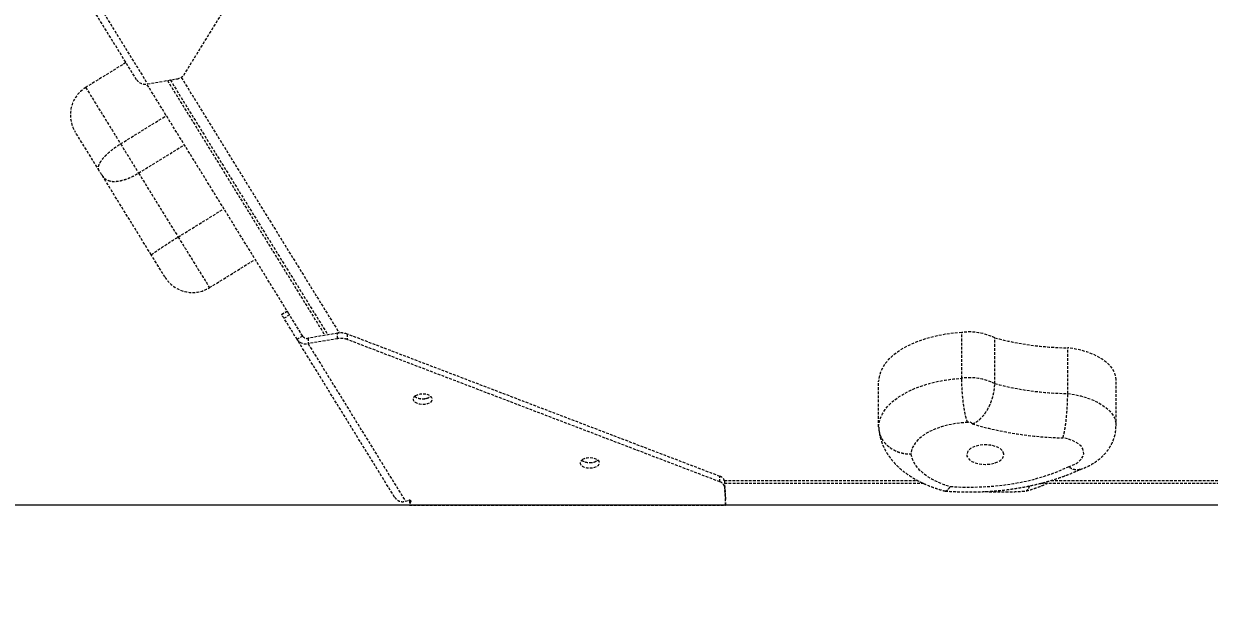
# Model space of a CAD drawing. Header units: millimetres. Extents: x -3160 to 2441, y -2789 to 2239.
# Drawn here: x -303 to 248, y -721 to -447 of the extents above; entities that cross this region are included whole.
import ezdxf

# ---------------------------------------------------------------- set-up
doc = ezdxf.new("R2010")
doc.units = ezdxf.units.MM
doc.linetypes.add('HIDDEN', pattern=[1.905, 1.27, -0.635])
for name, color, linetype in [('DIKOM_ОБЪЕКТ', 7, 'Continuous'), ('DIKOM_РАЗМЕР_ЗОНА', 7, 'Continuous'), ('DIKOM_РАЗМЕР_ОБЪЕКТА', 7, 'Continuous')]:
    doc.layers.add(name, color=color, linetype=linetype)
doc.styles.add('style1', font='arialbd.ttf', dxfattribs={"width": 0.8})
doc.dimstyles.new('1-50', dxfattribs={"dimtxt": 300, "dimasz": 200, "dimexe": 100, "dimexo": 0, "dimgap": 100, "dimtad": 1, "dimtxsty": 'style1', "dimcen": 200, "dimclrd": 7, "dimclre": 7, "dimclrt": 7, "dimadec": 1, "dimazin": 2, "dimtfac": 1, "dimtmove": 0, "dimatfit": 2, "dimfxl": 0, "dimlwd": 25, "dimlwe": 18, "dimarcsym": 0})

# ---------------------------------------------------------------- blocks, each defined once
blk = doc.blocks.new('*D0')
at = {"layer": 'Defpoints', "color": 0, "transparency": 16777216}
for p in [(295.78, 749.54), (-958.64, -670.94), (304.91, -670.94)]:
    blk.add_point(p, dxfattribs=at)
at = {"layer": 'DIKOM_РАЗМЕР_ОБЪЕКТА', "color": 7, "lineweight": 18, "transparency": 16777216}
for p, q in [((295.78, 749.54), (-1058.64, 749.54)), ((304.91, -670.94), (-1058.64, -670.94))]:
    blk.add_line(p, q, dxfattribs=at)
at = {"layer": 'DIKOM_РАЗМЕР_ОБЪЕКТА', "color": 7, "lineweight": 25, "transparency": 16777216}
blk.add_line((-958.64, 549.54), (-958.64, -470.94), dxfattribs=at)
at = {"layer": 'DIKOM_РАЗМЕР_ОБЪЕКТА', "color": 7, "transparency": 16777216}
for points in [[(-991.97, 549.54), (-925.3, 549.54), (-958.64, 749.54)], [(-991.97, -470.94), (-925.3, -470.94), (-958.64, -670.94)]]:
    blk.add_solid(points, dxfattribs=at)
at = {"layer": 'DIKOM_РАЗМЕР_ОБЪЕКТА', "color": 7, "transparency": 16777216, "insert": (-1211.81, 39.3), "char_height": 300, "attachment_point": 5, "rotation": 90, "style": 'style1'}
blk.add_mtext('{\\fArial|b0|i0|c204|p34;1420}', dxfattribs=at)
blk = doc.blocks.new('*D1')
at = {"layer": 'Defpoints', "color": 0, "transparency": 16777216}
for p in [(141.42, 2238.11), (-2709.95, -2159.51), (141.42, -2159.51)]:
    blk.add_point(p, dxfattribs=at)
at = {"layer": 'DIKOM_РАЗМЕР_ЗОНА', "color": 7, "lineweight": 18, "transparency": 16777216}
for p, q in [((141.42, 2238.11), (-2809.95, 2238.11)), ((141.42, -2159.51), (-2809.95, -2159.51))]:
    blk.add_line(p, q, dxfattribs=at)
at = {"layer": 'DIKOM_РАЗМЕР_ЗОНА', "color": 7, "lineweight": 25, "transparency": 16777216}
blk.add_line((-2709.95, 2038.11), (-2709.95, -1959.51), dxfattribs=at)
at = {"layer": 'DIKOM_РАЗМЕР_ЗОНА', "color": 7, "transparency": 16777216}
for points in [[(-2743.28, 2038.11), (-2676.61, 2038.11), (-2709.95, 2238.11)], [(-2743.28, -1959.51), (-2676.61, -1959.51), (-2709.95, -2159.51)]]:
    blk.add_solid(points, dxfattribs=at)
at = {"layer": 'DIKOM_РАЗМЕР_ЗОНА', "color": 7, "transparency": 16777216, "insert": (-2963.12, 8.17), "char_height": 300, "attachment_point": 5, "rotation": 90, "style": 'style1'}
blk.add_mtext('{\\fArial|b0|i0|c204|p34;4400}', dxfattribs=at)
blk = doc.blocks.new('*D2')
at = {"layer": 'Defpoints', "color": 0, "transparency": 16777216}
for p in [(-566.7, 39.68), (853.76, 39.3), (853.76, -1201.88)]:
    blk.add_point(p, dxfattribs=at)
at = {"layer": 'DIKOM_РАЗМЕР_ОБЪЕКТА', "color": 7, "lineweight": 18, "transparency": 16777216}
for p, q in [((-566.7, 39.68), (-566.7, -1301.88)), ((853.76, 39.3), (853.76, -1301.88))]:
    blk.add_line(p, q, dxfattribs=at)
at = {"layer": 'DIKOM_РАЗМЕР_ОБЪЕКТА', "color": 7, "lineweight": 25, "transparency": 16777216}
blk.add_line((-366.7, -1201.88), (653.76, -1201.88), dxfattribs=at)
at = {"layer": 'DIKOM_РАЗМЕР_ОБЪЕКТА', "color": 7, "transparency": 16777216}
for points in [[(-366.7, -1168.54), (-366.7, -1235.21), (-566.7, -1201.88)], [(653.76, -1168.54), (653.76, -1235.21), (853.76, -1201.88)]]:
    blk.add_solid(points, dxfattribs=at)
at = {"layer": 'DIKOM_РАЗМЕР_ОБЪЕКТА', "color": 7, "transparency": 16777216, "insert": (143.53, -948.7), "char_height": 300, "attachment_point": 5, "style": 'style1'}
blk.add_mtext('{\\fArial|b0|i0|c204|p34;1420}', dxfattribs=at)
blk = doc.blocks.new('*D3')
at = {"layer": 'Defpoints', "color": 0, "transparency": 16777216}
for p in [(-2152.02, 39.3), (2440.84, 36.45), (2440.84, -2689.31)]:
    blk.add_point(p, dxfattribs=at)
at = {"layer": 'DIKOM_РАЗМЕР_ЗОНА', "color": 7, "lineweight": 18, "transparency": 16777216}
for p, q in [((-2152.02, 39.3), (-2152.02, -2789.31)), ((2440.84, 36.45), (2440.84, -2789.31))]:
    blk.add_line(p, q, dxfattribs=at)
at = {"layer": 'DIKOM_РАЗМЕР_ЗОНА', "color": 7, "lineweight": 25, "transparency": 16777216}
blk.add_line((-1952.02, -2689.31), (2240.84, -2689.31), dxfattribs=at)
at = {"layer": 'DIKOM_РАЗМЕР_ЗОНА', "color": 7, "transparency": 16777216}
for points in [[(-1952.02, -2655.97), (-1952.02, -2722.64), (-2152.02, -2689.31)], [(2240.84, -2655.97), (2240.84, -2722.64), (2440.84, -2689.31)]]:
    blk.add_solid(points, dxfattribs=at)
at = {"layer": 'DIKOM_РАЗМЕР_ЗОНА', "color": 7, "transparency": 16777216, "insert": (109.23, -2436.13), "char_height": 300, "attachment_point": 5, "style": 'style1'}
blk.add_mtext('{\\fArial|b0|i0|c204|p34;4590}', dxfattribs=at)

msp = doc.modelspace()

# ---------------------------------------------------------------- linework, layer by layer
at = {"layer": 'DIKOM_ОБЪЕКТ', "color": 7, "linetype": 'HIDDEN', "lineweight": 15}
for p, q in [((-229.076, -471.117), (-162.701, -363.703)), ((-251.028, -473.185), (-296.325, -399.909)), ((-291.221, -401.859), (-245.924, -475.135)), ((-255.944, -465.233), (-274.657, -476.798)), ((-245.924, -475.135), (-232.286, -472.805)), ((-236.69, -473.557), (-163.455, -592.055)), ((-235.349, -473.328), (-162.114, -591.826)), ((-230.239, -472.133), (-156.802, -590.958)), ((-180.248, -582.002), (-246.265, -475.184)), ((-258.443, -503.033), (-237.176, -489.89)), ((-250.055, -516.605), (-228.788, -503.462)), ((-231.682, -546.332), (-210.416, -533.189)), ((-217.132, -569.875), (-195.866, -556.732)), ((-181.002, -580.782), (-183.553, -582.359)), ((-183.549, -582.367), (-183.553, -582.359)), ((-183.549, -582.367), (-180.997, -580.79)), ((-179.913, -582.544), (-182.465, -584.121)), ((-176.367, -593.99), (-182.465, -584.121)), ((-173.814, -592.413), (-179.913, -582.544)), ((-173.779, -592.468), (-179.913, -582.544)), ((-173.814, -592.413), (-176.367, -593.99)), ((-131.087, -667.269), (-176.367, -593.99)), ((-173.82, -592.404), (-173.785, -592.459)), ((-157.624, -591.059), (-171.262, -593.388)), ((-171.262, -593.388), (-171.262, -595.94)), ((-157.624, -593.611), (-171.262, -595.94)), ((-157.624, -593.611), (-157.624, -591.059)), ((-153.14, -591.433), (-153.14, -593.985)), ((20.147, -657.628), (-153.14, -591.433)), ((20.147, -660.18), (-153.14, -593.985)), ((132.559, -611.982), (132.559, -590.716)), ((147.908, -614.481), (147.908, -593.214)), ((-171.262, -595.94), (-125.983, -669.219)), ((181.822, -619.112), (181.822, -597.846)), ((93.941, -634.619), (93.941, -613.353)), ((204.29, -633.969), (204.29, -612.703)), ((20.147, -660.18), (20.147, -657.628)), ((22.185, -659.505), (112.022, -659.505)), ((22.205, -659.665), (22.205, -662.216)), ((22.205, -659.665), (22.777, -668.431)), ((22.282, -660.85), (114.726, -660.85)), ((169.258, -660.85), (264.341, -660.85)), ((174.112, -659.505), (264.412, -659.505)), ((22.205, -662.216), (22.777, -670.983)), ((-125.983, -669.219), (-124.576, -668.804)), ((-124.204, -668.742), (-124.204, -670.981)), ((-124.204, -668.742), (-124.204, -670.981)), ((-123.525, -669.205), (-124.204, -670.981)), ((-124.204, -670.981), (22.777, -670.983)), ((-124.204, -670.981), (-124.204, -670.981)), ((-123.525, -669.01), (-123.525, -669.205)), ((22.777, -670.983), (22.777, -668.431))]:
    msp.add_line(p, q, dxfattribs=at)
at = {"layer": 'DIKOM_ОБЪЕКТ', "color": 7, "linetype": 'HIDDEN', "lineweight": 15, "flags": 128}
for points in [[(-274.657, -476.798), (-274.655, -476.8), (-274.541, -476.985), (-274.241, -477.471), (-273.758, -478.252), (-273.096, -479.323), (-272.26, -480.676), (-271.257, -482.298), (-270.096, -484.178), (-268.784, -486.299), (-267.334, -488.646), (-265.757, -491.198), (-264.065, -493.936), (-262.272, -496.837), (-260.393, -499.877), (-258.443, -503.033)], [(-268.342, -515.547), (-269.956, -512.936), (-271.499, -510.439), (-272.953, -508.087), (-274.298, -505.91), (-275.519, -503.935), (-276.599, -502.187), (-277.525, -500.688), (-278.286, -499.457), (-278.872, -498.509), (-279.276, -497.856), (-279.492, -497.506), (-279.53, -497.444)], [(-258.443, -503.033), (-257.399, -504.721), (-256.319, -506.469), (-255.219, -508.249), (-254.117, -510.031), (-253.033, -511.786), (-251.983, -513.485), (-250.985, -515.1), (-250.055, -516.605)], [(-267.176, -517.433), (-267.224, -517.355), (-267.319, -517.202), (-267.453, -516.985), (-267.618, -516.718), (-267.802, -516.42), (-267.993, -516.111), (-268.177, -515.814), (-268.342, -515.547)], [(-244.197, -554.614), (-247.097, -549.923), (-250.009, -545.211), (-252.923, -540.496), (-255.83, -535.793), (-258.718, -531.119), (-261.579, -526.49), (-264.401, -521.923), (-267.176, -517.433)], [(-250.055, -516.605), (-247.816, -520.227), (-245.547, -523.899), (-243.254, -527.609), (-240.944, -531.347), (-238.624, -535.1), (-236.303, -538.856), (-233.986, -542.604), (-231.682, -546.332)], [(-231.682, -546.332), (-229.997, -549.058), (-228.342, -551.736), (-226.737, -554.334), (-225.201, -556.819), (-223.754, -559.161), (-222.413, -561.33), (-221.195, -563.301), (-220.115, -565.049), (-219.186, -566.551), (-218.42, -567.791), (-217.826, -568.752), (-217.411, -569.423), (-217.182, -569.795), (-217.132, -569.875)], [(-237.778, -565.001), (-237.828, -564.92), (-238.07, -564.529), (-238.505, -563.824), (-239.122, -562.826), (-239.904, -561.56), (-240.83, -560.063), (-241.873, -558.375), (-243.006, -556.542), (-244.197, -554.614)], [(-182.465, -584.121), (-182.704, -583.734), (-182.919, -583.386), (-183.106, -583.084), (-183.262, -582.831), (-183.386, -582.63), (-183.476, -582.485), (-183.53, -582.397), (-183.549, -582.367)], [(-180.26, -581.982), (-180.152, -582.157), (-179.913, -582.544)], [(132.559, -590.716), (128.668, -591.058), (124.851, -591.582), (121.139, -592.284), (117.562, -593.159), (114.148, -594.198), (110.926, -595.395), (107.921, -596.739), (105.158, -598.219), (102.659, -599.824), (100.443, -601.54), (98.53, -603.353), (96.934, -605.25), (95.668, -607.214), (94.743, -609.23), (94.166, -611.282), (93.941, -613.353)], [(204.29, -612.703), (204.288, -612.546), (204.076, -610.857), (203.51, -609.19), (202.595, -607.566), (201.343, -606.006), (199.77, -604.528), (197.895, -603.151), (195.742, -601.892), (193.336, -600.766), (190.707, -599.788), (187.889, -598.968), (184.915, -598.318), (181.822, -597.846)], [(93.941, -634.619), (94.166, -632.548), (94.743, -630.497), (95.668, -628.481), (96.934, -626.516), (98.53, -624.62), (100.443, -622.806), (102.659, -621.09), (105.158, -619.485), (107.921, -618.005), (110.926, -616.661), (114.148, -615.465), (117.562, -614.425), (121.139, -613.55), (124.851, -612.848), (128.668, -612.324), (132.559, -611.982)], [(-121.317, -620.099), (-122.042, -620.654), (-122.44, -621.294), (-122.479, -621.967), (-122.156, -622.619), (-121.496, -623.196), (-120.554, -623.652), (-119.406, -623.951), (-118.144, -624.067), (-116.871, -623.991), (-115.691, -623.73), (-114.698, -623.305), (-113.973, -622.75), (-113.575, -622.11), (-113.536, -621.437), (-113.859, -620.785), (-114.519, -620.208), (-115.461, -619.751), (-116.609, -619.453), (-117.871, -619.337), (-119.144, -619.413), (-120.324, -619.674), (-121.317, -620.099)], [(181.822, -619.112), (184.915, -619.585), (187.889, -620.235), (190.707, -621.054), (193.336, -622.033), (195.742, -623.159), (197.895, -624.418), (199.77, -625.795), (201.343, -627.272), (202.595, -628.832), (203.51, -630.456), (204.076, -632.123), (204.288, -633.812), (204.29, -633.968)], [(135.377, -632.516), (132.172, -632.756), (129.039, -633.182), (126.016, -633.791), (123.141, -634.573), (120.45, -635.519), (117.978, -636.618), (115.755, -637.855), (113.808, -639.214), (112.164, -640.68), (110.841, -642.234), (109.857, -643.855), (109.224, -645.524), (108.95, -647.219)], [(137.392, -633.203), (137.365, -633.013), (137.245, -632.833), (137.04, -632.676), (136.764, -632.552), (136.436, -632.47), (136.08, -632.436), (135.718, -632.451), (135.377, -632.516)], [(152.142, -647.259), (151.873, -646.353), (151.262, -645.493), (150.334, -644.716), (149.128, -644.052), (147.693, -643.53), (146.087, -643.171), (144.376, -642.989), (142.631, -642.991), (140.922, -643.179), (139.32, -643.543), (137.89, -644.069), (136.691, -644.736), (135.772, -645.516), (135.17, -646.378), (134.911, -647.285), (135.004, -648.201), (135.446, -649.089), (136.219, -649.912), (137.292, -650.636), (138.619, -651.232), (140.148, -651.675), (141.815, -651.947), (143.552, -652.037), (145.288, -651.942), (146.952, -651.665), (148.476, -651.217), (149.797, -650.617), (150.862, -649.89), (151.626, -649.065), (152.059, -648.176), (152.142, -647.259)], [(182.148, -653.147), (184.068, -652.464), (185.746, -651.624), (187.139, -650.65), (188.206, -649.568), (188.92, -648.409), (189.261, -647.204), (189.218, -645.986), (188.794, -644.788), (188.001, -643.643), (186.858, -642.583), (185.399, -641.636), (183.663, -640.829), (181.698, -640.183), (179.557, -639.716)], [(-43.654, -649.767), (-44.379, -650.322), (-44.777, -650.962), (-44.816, -651.635), (-44.493, -652.286), (-43.833, -652.864), (-42.891, -653.32), (-41.743, -653.618), (-40.481, -653.734), (-39.208, -653.659), (-38.028, -653.398), (-37.035, -652.972), (-36.31, -652.417), (-35.912, -651.777), (-35.873, -651.104), (-36.196, -650.452), (-36.856, -649.875), (-37.798, -649.419), (-38.946, -649.121), (-40.208, -649.005), (-41.48, -649.08), (-42.661, -649.341), (-43.654, -649.767)], [(108.95, -647.219), (109.366, -649.074), (110.133, -650.897), (111.241, -652.671), (112.681, -654.377), (114.438, -656), (116.494, -657.523), (118.828, -658.93), (121.418, -660.207), (124.238, -661.343), (127.259, -662.324)], [(127.259, -662.324), (132.193, -662.571), (137.149, -662.628), (142.099, -662.494), (147.017, -662.169), (151.877, -661.657), (156.653, -660.958), (161.318, -660.078), (165.849, -659.021), (170.22, -657.792), (174.409, -656.398), (178.392, -654.847), (182.148, -653.147)]]:
    msp.add_lwpolyline(points, dxfattribs=at)
at = {"layer": 'DIKOM_ОБЪЕКТ', "color": 7, "linetype": 'HIDDEN', "lineweight": 15}
for centre, radius, start, end in [((-247.036, -470.39), 4.873, 214.99709, 283.19041), ((-232.692, -468.137), 4.685, 274.9649, 320.50473), ((-266.771, -489.558), 15, 121.71747, 211.71747), ((-225.018, -557.115), 15, 211.71747, 301.71747), ((-172.374, -591.195), 4.874, 214.99911, 283.18295), ((-171.818, -591.016), 2.437, 214.99807, 283.18376), ((-156.091, -599.76), 8.835, 70.48636, 99.99083), ((-156.091, -602.311), 8.834, 70.48535, 99.99184), ((136.124, -617.214), 26.737, 63.8492, 97.66401), ((183.426, -459.621), 138.234, 255.1115, 269.33507), ((136.124, -638.481), 26.737, 63.8492, 97.66401), ((183.426, -480.884), 138.237, 255.11168, 269.33489), ((-118.336, -615.508), 6.022, 234.83692, 273.06223), ((-118.007, -614.715), 6.853, 236.36794, 303.56182), ((-117.691, -615.516), 6.015, 266.9216, 305.27665), ((182.887, -478.422), 161.329, 253.62025, 268.81724), ((-40.668, -645.173), 6.022, 234.83216, 273.06272), ((-40.344, -644.379), 6.856, 236.44947, 303.55053), ((-40.024, -645.175), 6.02, 266.93287, 305.19615), ((19.522, -660.317), 2.761, 13.67865, 76.92481), ((19.522, -662.869), 2.761, 13.67584, 76.92763)]:
    msp.add_arc(centre, radius, start, end, dxfattribs=at)
msp.add_ellipse((-124.328, -669.205), major_axis=(0.819, 0.141), ratio=0.5392546, start_param=5.9731982, end_param=8.0675933, dxfattribs=at)
for points, knots in [([(-268.342, -515.547), (-268.345, -515.542), (-268.608, -515.115), (-268.809, -514.37), (-268.605, -513.095), (-268.042, -511.814), (-267.117, -510.406), (-265.876, -508.933), (-264.333, -507.405), (-262.56, -505.894), (-260.581, -504.405), (-259.162, -503.494), (-258.443, -503.033)], [0, 0, 0, 0, 0.0016795, 0.1432294, 0.2488641, 0.3575553, 0.4631161, 0.5717334, 0.6772698, 0.7858661, 0.8914032, 1, 1, 1, 1]), ([(-267.176, -517.433), (-267.173, -517.439), (-266.902, -517.877), (-266.363, -518.609), (-265.403, -519.472), (-264.131, -520.128), (-262.538, -520.486), (-260.722, -520.522), (-258.74, -520.258), (-256.622, -519.708), (-254.432, -518.902), (-252.211, -517.872), (-250.773, -517.027), (-250.055, -516.605)], [0, 0, 0, 0, 0.0010794, 0.0825362, 0.1644321, 0.2697844, 0.3751545, 0.479572, 0.5839848, 0.6879817, 0.7919741, 0.8959877, 1, 1, 1, 1]), ([(-244.197, -554.614), (-244.197, -554.614), (-244.198, -554.612), (-244.015, -554.473), (-243.312, -553.967), (-242.36, -553.296), (-241.1, -552.428), (-239.578, -551.399), (-237.823, -550.236), (-235.888, -548.98), (-233.822, -547.663), (-232.395, -546.776), (-231.682, -546.332)], [0, 0, 0, 0, 0.0020427, 0.1451537, 0.2524586, 0.3597633, 0.4666025, 0.5734364, 0.6800735, 0.7867098, 0.8933549, 1, 1, 1, 1]), ([(135.377, -632.516), (135.373, -632.509), (135.062, -631.94), (134.664, -630.739), (134.153, -628.639), (133.752, -626.495), (133.397, -624.139), (133.101, -621.681), (132.862, -619.144), (132.69, -616.651), (132.58, -614.208), (132.566, -612.731), (132.559, -611.982)], [0, 0, 0, 0, 0.0016794, 0.1432315, 0.2488628, 0.3575567, 0.4631164, 0.5717343, 0.6772704, 0.7858655, 0.8914028, 1, 1, 1, 1]), ([(137.392, -633.203), (137.399, -633.201), (137.98, -633.034), (139.047, -632.557), (140.577, -631.472), (142.121, -629.995), (143.595, -628.108), (144.881, -625.995), (145.961, -623.731), (146.819, -621.374), (147.441, -619), (147.833, -616.66), (147.883, -615.207), (147.908, -614.481)], [0, 0, 0, 0, 0.00107869, 0.08253638, 0.1644318, 0.26978491, 0.37515405, 0.47957108, 0.58398554, 0.68798135, 0.79197443, 0.89598804, 1, 1, 1, 1]), ([(179.557, -639.716), (179.56, -639.708), (179.764, -639.117), (180.102, -637.888), (180.527, -635.757), (180.866, -633.593), (181.156, -631.239), (181.397, -628.77), (181.586, -626.246), (181.721, -623.746), (181.806, -621.321), (181.816, -619.848), (181.822, -619.112)], [0, 0, 0, 0, 0.0020431, 0.1451536, 0.2524598, 0.3597644, 0.4666016, 0.5734372, 0.6800757, 0.786709, 0.8933563, 1, 1, 1, 1]), ([(93.941, -634.619), (93.981, -635.325), (94.062, -636.759), (94.716, -638.833), (95.75, -640.802), (97.156, -642.574), (98.908, -644.13), (100.928, -645.4), (103.196, -646.37), (105.845, -647.058), (107.815, -647.23), (108.924, -647.22), (108.95, -647.219)], [0, 0, 0, 0, 0.1057735, 0.2146138, 0.3203875, 0.4292265, 0.5350208, 0.6438789, 0.7497289, 0.8586433, 0.9966448, 1, 1, 1, 1]), ([(94.01, -635.72), (94.089, -636.389), (94.278, -637.98), (94.894, -640.439), (95.834, -643.068), (97.063, -645.605), (98.566, -648.046), (100.344, -650.386), (102.4, -652.62), (104.735, -654.74), (107.348, -656.734), (110.229, -658.586), (113.355, -660.275), (116.693, -661.787), (120.208, -663.101), (122.868, -663.937), (124.355, -664.322), (124.591, -664.383)], [0, 0, 0, 0, 0.04660974, 0.11084107, 0.1752832, 0.24047021, 0.30687638, 0.37495655, 0.44510801, 0.51758571, 0.59241297, 0.66930284, 0.74768571, 0.82686789, 0.90612544, 0.98506025, 1, 1, 1, 1]), ([(187.456, -654.434), (187.561, -654.402), (188.659, -654.061), (190.577, -653.27), (193.116, -651.985), (195.37, -650.533), (197.389, -648.915), (199.16, -647.148), (200.681, -645.244), (201.948, -643.218), (202.956, -641.086), (203.713, -638.797), (204.202, -636.413), (204.257, -634.766), (204.284, -633.968)], [0, 0, 0, 0, 0.0114193, 0.1186528, 0.2166764, 0.3119547, 0.4038297, 0.4925125, 0.5785948, 0.6627145, 0.7454313, 0.8272056, 0.9163227, 1, 1, 1, 1]), ([(124.775, -664.414), (125.199, -664.449), (127.3, -664.623), (131.105, -664.81), (136.185, -664.903), (141.265, -664.81), (146.327, -664.54), (151.355, -664.09), (156.331, -663.461), (161.239, -662.654), (166.064, -661.669), (170.79, -660.507), (175.402, -659.167), (179.88, -657.646), (184.073, -656.019), (186.681, -654.82), (187.915, -654.252)], [0, 0, 0, 0, 0.0190949, 0.0945669, 0.1699959, 0.2454172, 0.3208672, 0.3963833, 0.4720103, 0.5477938, 0.6237801, 0.7000151, 0.7765432, 0.8534043, 0.9306291, 1, 1, 1, 1]), ([(187.442, -654.392), (187.278, -654.459), (186.713, -654.693), (185.598, -654.665), (184.002, -654.286), (182.824, -653.634), (182.158, -653.154), (182.148, -653.147)], [0, 0, 0, 0, 0.1090465, 0.375772, 0.6425024, 0.9946488, 1, 1, 1, 1]), ([(162.463, -664.382), (162.769, -664.302), (164.33, -663.897), (167.06, -663.02), (170.049, -661.924), (171.742, -661.124), (172.323, -660.85)], [0, 0, 0, 0, 0.0879242, 0.4474654, 0.8104475, 1, 1, 1, 1]), ([(124.775, -664.408), (124.984, -664.394), (125.42, -664.365), (126.25, -663.734), (126.885, -662.922), (127.254, -662.331), (127.259, -662.324)], [0, 0, 0, 0, 0.2766994, 0.5807418, 0.9952045, 1, 1, 1, 1]), ([(143.434, -664.664), (144.843, -664.731), (147.94, -664.878), (152.743, -664.885), (157.626, -664.751), (160.793, -664.523), (162.281, -664.415)], [0, 0, 0, 0, 0.2244308, 0.4932239, 0.7620445, 1, 1, 1, 1]), ([(163.945, -662.069), (163.925, -662.166), (163.804, -662.756), (163.47, -663.476), (162.995, -664.18), (162.622, -664.301), (162.455, -664.355)], [0, 0, 0, 0, 0.0662507, 0.4039471, 0.7334471, 1, 1, 1, 1]), ([(-131.087, -667.269), (-130.76, -667.7), (-130.162, -668.487), (-128.902, -669.185), (-127.521, -669.497), (-126.521, -669.317), (-125.983, -669.219)], [0, 0, 0, 0, 0.2731906, 0.5000169, 0.7304056, 1, 1, 1, 1])]:
    msp.add_open_spline(points, degree=3, knots=knots, dxfattribs=at)

# ---------------------------------------------------------------- dimensions: what is measured, and where the dimension line sits
at = {"layer": 'DIKOM_РАЗМЕР_ЗОНА'}
dim = msp.add_linear_dim(base=(-2709.946, -2159.507), p1=(141.425, 2238.107), p2=(141.425, -2159.507), angle=90, text='{\\fArial|b0|i0|c204|p34;4400}', dimstyle='1-50', dxfattribs=at)
dim.commit()
dim.dimension.update_dxf_attribs({"geometry": '*D1', "text_midpoint": (-2709.946, 8.168), "dimtype": 160})
dim = msp.add_linear_dim(base=(2440.837, -2689.307), p1=(-2152.019, 39.3), p2=(2440.837, 36.447), text='{\\fArial|b0|i0|c204|p34;4590}', dimstyle='1-50', dxfattribs=at)
dim.commit()
dim.dimension.update_dxf_attribs({"geometry": '*D3', "text_midpoint": (109.233, -2689.307), "dimtype": 160})
at = {"layer": 'DIKOM_РАЗМЕР_ОБЪЕКТА'}
dim = msp.add_linear_dim(base=(-958.638, -670.936), p1=(295.784, 749.535), p2=(304.914, -670.936), angle=90, text='{\\fArial|b0|i0|c204|p34;1420}', dimstyle='1-50', dxfattribs=at)
dim.commit()
dim.dimension.update_dxf_attribs({"geometry": '*D0', "text_midpoint": (-958.638, 39.299), "dimtype": 160})
dim = msp.add_linear_dim(base=(853.763, -1201.875), p1=(-566.696, 39.676), p2=(853.763, 39.3), text='{\\fArial|b0|i0|c204|p34;1420}', dimstyle='1-50', dxfattribs=at)
dim.commit()
dim.dimension.update_dxf_attribs({"geometry": '*D2', "text_midpoint": (143.534, -1201.875), "dimtype": 160})

doc.saveas('drawing.dxf')
